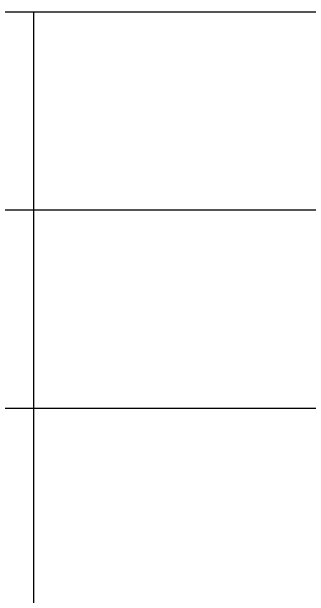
# Model space of a CAD drawing. Header units: millimetres. Extents: x 684983 to 685377, y 990360 to 990509.
# Drawn here: x 685292.57 to 685295.2, y 990370.91 to 990376.09 of the extents above; entities that cross this region are included whole.
import ezdxf

# ---------------------------------------------------------------- set-up
doc = ezdxf.new("R2010")
doc.units = ezdxf.units.MM
for name, color, linetype in [('dim', 7, 'Continuous'), ('hide', 2, 'Continuous'), ('TITLE', 6, 'Continuous')]:
    doc.layers.add(name, color=color, linetype=linetype)

msp = doc.modelspace()

# ---------------------------------------------------------------- linework, layer by layer
at = {"color": 251, "lineweight": 25}
msp.add_line((685292.7576, 990374.9229), (685292.7576, 990360.2851), dxfattribs=at)
at = {"layer": 'dim', "color": 8}
msp.add_line((685306.4678, 990374.333), (685274.2671, 990374.333), dxfattribs=at)
at = {"layer": 'hide', "color": 8}
msp.add_line((685274.2671, 990376.089), (685306.4678, 990376.089), dxfattribs=at)
at = {"layer": 'TITLE', "color": 8}
for p, q in [((685292.7576, 990376.089), (685292.7576, 990360.2851)), ((685306.4678, 990372.577), (685274.2671, 990372.577))]:
    msp.add_line(p, q, dxfattribs=at)

doc.saveas('drawing.dxf')
